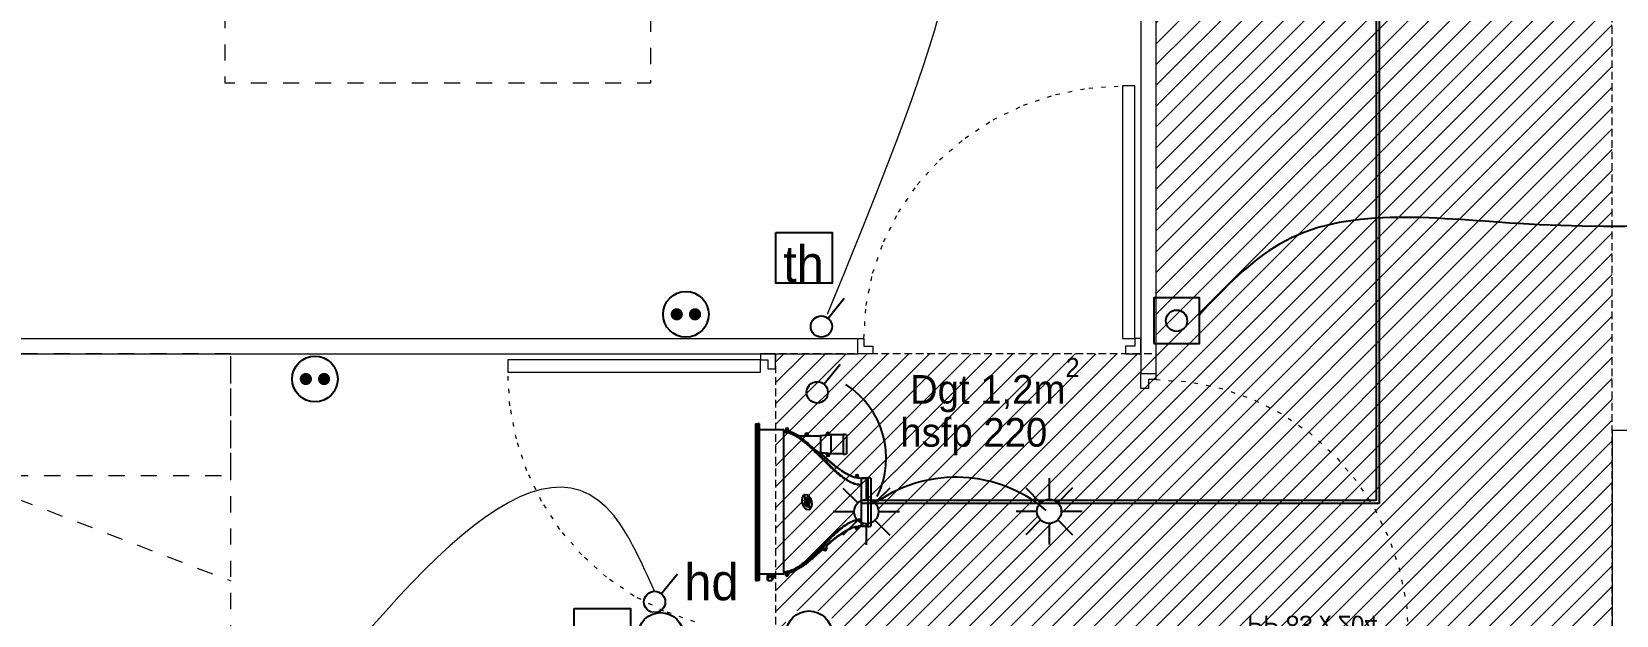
# Model space of a CAD drawing. Header units: centimetres. Extents: x 2666 to 9670, y 1889 to 5633.
# Drawn here: x 3109 to 3630, y 2801 to 2993 of the extents above; entities that cross this region are included whole.
import ezdxf

# ---------------------------------------------------------------- set-up
doc = ezdxf.new("R2010")
doc.units = ezdxf.units.CM
doc.header["$LTSCALE"] = 12.7
for name, pattern in [('Style de ligne -13', [0.295276, 0.19685, -0.098425]), ('Style de ligne -18', [0.328084, 0.109361, -0.218723]), ('VW-01', [0.83312, 0.41656, -0.41656])]:
    doc.linetypes.add(name, pattern=pattern)
for name, color, linetype, lineweight in [('B Faux plafonds', 7, 'Continuous', 5), ('B Faux plafonds-1', 7, 'Continuous', 5), ('B Général', 7, 'Continuous', 5), ('C ANNOTATIONS-prestations', 7, 'Continuous', 5), ('C ANNOTATIONS-texte', 7, 'Continuous', 5), ('prlm-ELEC-CFO', 1, 'Continuous', 25)]:
    doc.layers.add(name, color=color, linetype=linetype, lineweight=lineweight)
doc.layers.add('prlm-CHAUFF', color=4, linetype='Continuous')
doc.styles.add('Eurostile', font='')
doc.styles.add('prlm-elec-cfa', font='comic.ttf', dxfattribs={"height": 12})
doc.styles.add('prlm-elec-cfo', font='comic.ttf', dxfattribs={"height": 12})
doc.styles.get('Eurostile').set_extended_font_data('Eurostile')

# ---------------------------------------------------------------- blocks, each defined once
blk = doc.blocks.new('xi.PC')
at = {"color": 0, "lineweight": 5}
blk.add_wipeout([(-7.5, -7.5), (7.5, -7.5), (7.5, 7.5), (-7.5, 7.5)], dxfattribs=at).dxf.layer = 'prlm-ELEC-CFO'
at = {"layer": 'prlm-ELEC-CFO', "color": 0, "linetype": 'ByBlock', "lineweight": 5, "const_width": 2}
for points in [[(-4, 0, 1), (-2, 0, 1)], [(2, 0, 1), (4, 0, 1)]]:
    blk.add_lwpolyline(points, format="xyb", close=True, dxfattribs=at)
at = {"layer": 'prlm-ELEC-CFO', "color": 0, "linetype": 'ByBlock', "lineweight": -2}
blk.add_circle((0, 0), 7.5, dxfattribs=at)
blk = doc.blocks.new('xi.SPOT')
at = {"color": 0, "lineweight": 5}
blk.add_wipeout([(-4, 0), (-2.83, -2.83), (0, -4), (2.83, -2.83), (4, 0), (2.83, 2.83), (0, 4), (-2.83, 2.83)], dxfattribs=at).dxf.layer = 'prlm-ELEC-CFO'
at = {"layer": 'prlm-ELEC-CFO', "color": 0, "linetype": 'ByBlock', "lineweight": -2, "flags": 128}
for points in [[(0, 10.88), (0, 4)], [(-7.69, 7.69), (-2.83, 2.83)], [(7.69, 7.69), (2.83, 2.83)], [(-10.88, 0), (-4, 0)], [(4, 0), (10.88, 0)], [(-2.83, -2.83), (-7.69, -7.69)], [(0, -4), (0, -10.88)], [(2.83, -2.83), (7.69, -7.69)]]:
    blk.add_lwpolyline(points, dxfattribs=at)
at = {"layer": 'prlm-ELEC-CFO', "color": 0, "linetype": 'ByBlock', "lineweight": -2}
blk.add_circle((0, 0), 4, dxfattribs=at)
blk = doc.blocks.new('xi.SA')
at = {"layer": 'prlm-ELEC-CFO', "color": 0}
blk.add_lwpolyline([(0.2, -1.28), (5.5, 5.28)], dxfattribs=at)
blk.add_circle((-2, -4), 3.5, dxfattribs=at)
blk = doc.blocks.new('xi.BP')
at = {"layer": 'prlm-ELEC-CFO', "color": 0, "flags": 128}
blk.add_lwpolyline([(-7.5, -7.5), (7.5, -7.5), (7.5, 7.5), (-7.5, 7.5)], close=True, dxfattribs=at)
at = {"layer": 'prlm-ELEC-CFO', "color": 0}
blk.add_circle((0, 0), 3.5, dxfattribs=at)
blk = doc.blocks.new('xi.PCHD')
at = {"color": 0, "lineweight": 5}
blk.add_wipeout([(-7.5, -7.5), (7.5, -7.5), (7.5, 7.5), (-7.5, 7.5)], dxfattribs=at).dxf.layer = 'prlm-ELEC-CFO'
at = {"layer": 'prlm-ELEC-CFO', "color": 0, "linetype": 'ByBlock', "lineweight": 5, "const_width": 2}
for points in [[(-4, 0, 1), (-2, 0, 1)], [(2, 0, 1), (4, 0, 1)]]:
    blk.add_lwpolyline(points, format="xyb", close=True, dxfattribs=at)
at = {"layer": 'prlm-ELEC-CFO', "color": 0, "linetype": 'ByBlock', "lineweight": -2}
blk.add_circle((0, 0), 7.5, dxfattribs=at)
blk = doc.blocks.new('PP 80')
at = {"layer": 'B Général', "flags": 128}
blk.add_lwpolyline([(-43, 2.5), (-43, 85.5), (-39, 85.5), (-39, 2.5)], close=True, dxfattribs=at)
at = {"layer": 'B Général', "linetype": 'Style de ligne -18', "lineweight": 5, "flags": 128}
blk.add_lwpolyline([(46, 2.5), (45.27, 13.33), (43.1, 23.98), (39.53, 34.26), (34.61, 44), (28.44, 53.03), (21.1, 61.19), (12.74, 68.35), (3.5, 74.38), (-6.47, 79.18), (-17, 82.67), (-27.91, 84.79), (-39, 85.5)], dxfattribs=at)
at = {"layer": 'B Général', "color": 7, "linetype": 'Continuous', "lineweight": 5, "flags": 128}
for points in [[(-45, 2.5), (-43, 2.5), (-43, 0), (-40, 0), (-40, -2.5), (-45, -2.5)], [(48, 2.5), (46, 2.5), (46, 0), (43, 0), (43, -2.5), (48, -2.5), (48, -2.5), (48, -2.5), (48, 1.79), (48, 1.79)]]:
    blk.add_lwpolyline(points, close=True, dxfattribs=at)
at = {"layer": 'C ANNOTATIONS-prestations', "insert": (-37.5, 32.5), "char_height": 5.8825, "attachment_point": 1, "rotation": 90, "line_spacing_factor": 0.894142, "style": 'Eurostile'}
blk.add_mtext('PP 83 x 204', dxfattribs=at)
blk = doc.blocks.new('Lit 90.190')
at = {"layer": 'B Général', "color": 7, "linetype": 'VW-01', "lineweight": 5}
blk.add_line((45, 54.99), (-45, 20.35), dxfattribs=at)
at = {"layer": 'B Général', "linetype": 'VW-01', "flags": 128}
for points in [[(-45, 95), (45, 95), (45, -95), (-45, -95)], [(-45, 95), (45, 95), (45, 54.99), (-45, 54.99)]]:
    blk.add_lwpolyline(points, close=True, dxfattribs=at)
blk = doc.blocks.new('Groupe-21-1')
at = {"layer": 'B Général', "color": 7, "linetype": 'VW-01', "lineweight": 5}
blk.add_line((-444.5, 60.51), (-304.5, 39.16), dxfattribs=at)
at = {"layer": 'B Général', "linetype": 'VW-01', "flags": 128}
for points in [[(-304.5, 100.52), (-444.5, 100.52), (-444.5, -89.48), (-304.5, -89.48)], [(-304.5, 100.52), (-444.5, 100.52), (-444.5, 60.51), (-304.5, 60.51)]]:
    blk.add_lwpolyline(points, close=True, dxfattribs=at)

msp = doc.modelspace()

# ---------------------------------------------------------------- hatches: boundary and pattern name
at = {"layer": 'B Faux plafonds-1', "linetype": 'Continuous', "lineweight": 5, "true_color": 0xaaaaaa}
h = msp.add_hatch(dxfattribs=at)
h.set_pattern_fill('F_P__SOFFITE', color=253, style=0, pattern_type=2)
h.set_pattern_definition([(45, (3617.4236, 3066.092), (-3.52778, 3.30729), [])])
h.paths.add_polyline_path([(3353.92, 2787.35), (3628.79, 2787.35), (3628.79, 3242.48), (3769.92, 3242.48), (3769.92, 3341.48), (3619.92, 3341.48), (3619.92, 3449.89), (3559.92, 3449.89), (3559.92, 3514.39), (3478.92, 3514.39), (3478.92, 2887.35), (3353.92, 2887.35)])

# ---------------------------------------------------------------- linework, layer by layer
at = {"layer": 'B Faux plafonds', "color": 7, "linetype": 'Style de ligne -13', "lineweight": 5, "flags": 128}
msp.add_lwpolyline([(3353.92, 2787.35), (3628.79, 2787.35), (3628.79, 3242.48), (3769.92, 3242.48), (3769.92, 3341.48), (3619.92, 3341.48), (3619.92, 3449.89), (3559.92, 3449.89), (3559.92, 3514.39), (3478.92, 3514.39), (3478.92, 2887.35), (3353.92, 2887.35)], close=True, dxfattribs=at)
at = {"layer": 'B Général', "color": 7, "linetype": 'Continuous', "lineweight": 13}
for p, q in [((3473.92, 3353.63), (3473.92, 2880.88)), ((3478.92, 3353.63), (3478.92, 2880.88)), ((2982.3, 2892.35), (3380.92, 2892.35)), ((2982.3, 2887.35), (3380.92, 2887.35)), ((3628.92, 2862.23), (3844.18, 2862.23)), ((3628.92, 2602.4), (3628.92, 2862.23))]:
    msp.add_line(p, q, dxfattribs=at)
at = {"layer": 'B Général', "color": 7, "linetype": 'Continuous', "lineweight": 5}
for p, q in [((3478.92, 3353.63), (3478.92, 2880.88)), ((3473.92, 3166.39), (3473.92, 2892.35)), ((2982.3, 2892.35), (3380.92, 2892.35)), ((3380.92, 2887.35), (3380.92, 2892.35)), ((3471.92, 2889.85), (3468.92, 2889.85)), ((3468.92, 2889.85), (3468.92, 2887.35)), ((3473.92, 2892.35), (3471.92, 2892.35)), ((3471.92, 2892.35), (3471.92, 2889.85)), ((3473.92, 2887.35), (3473.92, 2892.35)), ((3473.92, 2887.35), (3473.92, 2892.35)), ((2982.3, 2887.35), (3348.92, 2887.35)), ((3353.92, 2887.35), (3348.92, 2887.35)), ((3348.92, 2887.35), (3348.92, 2885.35)), ((3353.92, 2887.35), (3348.92, 2887.35)), ((3348.92, 2885.35), (3351.42, 2885.35)), ((3351.42, 2885.35), (3351.42, 2882.35)), ((3353.92, 2887.35), (3380.92, 2887.35)), ((3353.92, 2882.35), (3353.92, 2887.35)), ((3468.92, 2887.35), (3473.92, 2887.35)), ((3473.92, 2887.35), (3473.92, 2880.88)), ((3351.42, 2882.35), (3353.92, 2882.35)), ((3473.92, 2880.88), (3478.92, 2880.88)), ((3628.92, 2862.23), (3844.18, 2862.23)), ((3628.92, 2602.4), (3628.92, 2862.23))]:
    msp.add_line(p, q, dxfattribs=at)
at = {"layer": 'B Général', "linetype": 'Style de ligne -18', "lineweight": 5}
for p, q in [((3445.92, 2972.53), (3456.83, 2974.64)), ((3456.83, 2974.64), (3467.92, 2975.35)), ((3425.42, 2964.23), (3435.39, 2969.04)), ((3435.39, 2969.04), (3445.92, 2972.53)), ((3416.18, 2958.2), (3425.42, 2964.23)), ((3407.82, 2951.04), (3416.18, 2958.2)), ((3400.49, 2942.88), (3407.82, 2951.04)), ((3394.31, 2933.85), (3400.49, 2942.88)), ((3389.39, 2924.12), (3394.31, 2933.85)), ((3385.82, 2913.84), (3389.39, 2924.12)), ((3383.65, 2903.19), (3385.82, 2913.84)), ((3382.92, 2892.35), (3383.65, 2903.19)), ((3266.63, 2870.26), (3265.92, 2881.35)), ((3268.75, 2859.35), (3266.63, 2870.26)), ((3272.24, 2848.83), (3268.75, 2859.35)), ((3277.04, 2838.85), (3272.24, 2848.83)), ((3283.07, 2829.61), (3277.04, 2838.85)), ((3290.23, 2821.25), (3283.07, 2829.61)), ((3298.39, 2813.92), (3290.23, 2821.25)), ((3307.42, 2807.74), (3298.39, 2813.92))]:
    msp.add_line(p, q, dxfattribs=at)
at = {"layer": 'B Général'}
for p, q in [((3471.92, 2975.35), (3467.92, 2975.35)), ((3467.92, 2975.35), (3467.92, 2892.35)), ((3471.92, 2892.35), (3471.92, 2975.35)), ((3467.92, 2892.35), (3471.92, 2892.35)), ((3348.92, 2885.35), (3265.92, 2885.35)), ((3265.92, 2885.35), (3265.92, 2881.35)), ((3348.92, 2881.35), (3348.92, 2885.35)), ((3265.92, 2881.35), (3348.92, 2881.35))]:
    msp.add_line(p, q, dxfattribs=at)
at = {"layer": 'B Général', "color": 7, "linetype": 'Continuous', "lineweight": 5, "flags": 128}
msp.add_lwpolyline([(3380.92, 2892.35), (3382.92, 2892.35), (3382.92, 2889.85), (3385.92, 2889.85), (3385.92, 2887.35), (3380.92, 2887.35), (3380.92, 2887.35), (3380.92, 2887.35), (3380.92, 2891.64), (3380.92, 2891.64)], close=True, dxfattribs=at)
at = {"layer": 'prlm-CHAUFF', "ltscale": 50}
for p, q in [((3551.25, 3285.42), (3551.25, 2839.1)), ((3552.25, 3284.42), (3552.25, 2838.1)), ((3347.38, 2864.35), (3347.87, 2864.35)), ((3347.38, 2864.35), (3347.38, 2812.85)), ((3347.87, 2812.85), (3347.87, 2864.35)), ((3347.87, 2864.35), (3347.95, 2864.35)), ((3348.68, 2864.35), (3347.95, 2864.35)), ((3347.95, 2864.35), (3347.95, 2812.85)), ((3348.68, 2812.85), (3348.68, 2864.35)), ((3347.38, 2862.35), (3347.38, 2814.85)), ((3347.38, 2862.35), (3347.39, 2862.35)), ((3347.39, 2862.33), (3347.38, 2862.35)), ((3347.39, 2814.85), (3347.39, 2862.35)), ((3347.4, 2862.35), (3347.4, 2814.85)), ((3347.4, 2862.35), (3347.42, 2862.35)), ((3347.42, 2862.28), (3347.4, 2862.35)), ((3347.42, 2814.85), (3347.42, 2862.35)), ((3347.45, 2862.35), (3347.45, 2814.85)), ((3347.45, 2862.35), (3347.48, 2862.35)), ((3347.48, 2862.24), (3347.45, 2862.35)), ((3347.48, 2814.85), (3347.48, 2862.35)), ((3347.52, 2862.35), (3347.52, 2814.85)), ((3347.52, 2862.35), (3347.57, 2862.35)), ((3347.57, 2862.19), (3347.52, 2862.35)), ((3347.57, 2814.85), (3347.57, 2862.35)), ((3347.62, 2862.35), (3347.62, 2814.85)), ((3347.62, 2862.35), (3347.69, 2862.35)), ((3347.69, 2862.15), (3347.62, 2862.35)), ((3347.69, 2814.85), (3347.69, 2862.35)), ((3356.68, 2862.3), (3348.68, 2862.3)), ((3356.68, 2814.9), (3356.68, 2862.3)), ((3357.1, 2861.96), (3357.18, 2861.95)), ((3357.18, 2861.95), (3357.18, 2862.4)), ((3357.52, 2862.35), (3357.52, 2862.45)), ((3357.52, 2862.45), (3357.63, 2862.45)), ((3357.63, 2862.35), (3357.52, 2862.35)), ((3357.63, 2862.55), (3357.73, 2862.55)), ((3357.63, 2862.45), (3357.63, 2862.55)), ((3357.63, 2862.24), (3357.63, 2862.35)), ((3357.73, 2862.24), (3357.63, 2862.24)), ((3357.73, 2862.55), (3357.73, 2862.45)), ((3357.73, 2862.45), (3357.84, 2862.45)), ((3357.84, 2862.35), (3357.73, 2862.35)), ((3357.73, 2862.35), (3357.73, 2862.24)), ((3357.84, 2862.45), (3357.84, 2862.35)), ((3358.18, 2862.4), (3358.18, 2861.78)), ((3361.56, 2860.4), (3363.68, 2860.4)), ((3361.56, 2860.4), (3363.68, 2860.4)), ((3363.68, 2860.25), (3363.68, 2860.8)), ((3364.68, 2860.25), (3363.68, 2860.25)), ((3364.02, 2860.85), (3364.13, 2860.85)), ((3364.02, 2860.75), (3364.02, 2860.85)), ((3364.13, 2860.75), (3364.02, 2860.75)), ((3364.13, 2860.95), (3364.23, 2860.95)), ((3364.13, 2860.85), (3364.13, 2860.95)), ((3364.13, 2860.64), (3364.13, 2860.75)), ((3364.23, 2860.64), (3364.13, 2860.64)), ((3364.23, 2860.95), (3364.23, 2860.85)), ((3364.23, 2860.85), (3364.34, 2860.85)), ((3364.34, 2860.75), (3364.23, 2860.75)), ((3364.23, 2860.75), (3364.23, 2860.64)), ((3364.34, 2860.85), (3364.34, 2860.75)), ((3364.68, 2860.8), (3364.68, 2860.25)), ((3364.68, 2860.4), (3368.68, 2860.4)), ((3364.68, 2860.4), (3368.68, 2860.4)), ((3368.68, 2860.4), (3368.68, 2854.8)), ((3370.68, 2860.45), (3370.68, 2861)), ((3370.74, 2860.45), (3370.68, 2860.45)), ((3371.68, 2860.56), (3370.74, 2860.45)), ((3371.02, 2860.95), (3371.02, 2861.05)), ((3371.02, 2861.05), (3371.13, 2861.05)), ((3371.13, 2860.95), (3371.02, 2860.95)), ((3371.13, 2861.15), (3371.23, 2861.15)), ((3371.13, 2861.05), (3371.13, 2861.15)), ((3371.13, 2860.84), (3371.13, 2860.95)), ((3371.23, 2860.84), (3371.13, 2860.84)), ((3371.23, 2861.15), (3371.23, 2861.05)), ((3371.23, 2861.05), (3371.34, 2861.05)), ((3371.23, 2860.95), (3371.23, 2860.84)), ((3371.34, 2860.95), (3371.23, 2860.95)), ((3371.34, 2861.05), (3371.34, 2860.95)), ((3371.68, 2861), (3371.68, 2860.56)), ((3372.18, 2854.45), (3372.18, 2860.75)), ((3376.28, 2860.75), (3372.18, 2860.75)), ((3376.28, 2860.75), (3372.18, 2860.75)), ((3376.28, 2854.35), (3376.28, 2860.85)), ((3377.18, 2860.75), (3377.18, 2854.45)), ((3368.52, 2854.8), (3368.68, 2854.8)), ((3368.52, 2854.8), (3370.68, 2852.73)), ((3370.68, 2852.73), (3368.52, 2854.8)), ((3368.52, 2854.8), (3368.68, 2854.8)), ((3370.68, 2854.75), (3370.74, 2854.75)), ((3370.68, 2854.2), (3370.68, 2854.75)), ((3370.74, 2854.75), (3371.68, 2854.63)), ((3371.02, 2854.15), (3371.02, 2854.25)), ((3371.02, 2854.25), (3371.13, 2854.25)), ((3371.13, 2854.15), (3371.02, 2854.15)), ((3371.13, 2854.35), (3371.23, 2854.35)), ((3371.13, 2854.25), (3371.13, 2854.35)), ((3371.13, 2854.04), (3371.13, 2854.15)), ((3371.23, 2854.04), (3371.13, 2854.04)), ((3371.23, 2854.35), (3371.23, 2854.25)), ((3371.23, 2854.25), (3371.34, 2854.25)), ((3371.34, 2854.15), (3371.23, 2854.15)), ((3371.23, 2854.15), (3371.23, 2854.04)), ((3371.34, 2854.25), (3371.34, 2854.15)), ((3371.68, 2854.63), (3371.68, 2854.2)), ((3376.28, 2854.45), (3372.18, 2854.45)), ((3376.28, 2854.45), (3372.18, 2854.45)), ((3369.68, 2823.16), (3369.68, 2823.77)), ((3370.02, 2823.11), (3370.02, 2823.21)), ((3370.02, 2823.21), (3370.13, 2823.21)), ((3370.13, 2823.11), (3370.02, 2823.11)), ((3370.13, 2823.31), (3370.23, 2823.31)), ((3370.13, 2823.21), (3370.13, 2823.31)), ((3370.13, 2823), (3370.13, 2823.11)), ((3370.23, 2823), (3370.13, 2823)), ((3370.23, 2823.31), (3370.23, 2823.21)), ((3370.23, 2823.11), (3370.23, 2823)), ((3347.38, 2814.85), (3347.39, 2814.87)), ((3347.39, 2814.85), (3347.38, 2814.85)), ((3347.38, 2812.85), (3347.87, 2812.85)), ((3347.4, 2814.85), (3347.42, 2814.91)), ((3347.42, 2814.85), (3347.4, 2814.85)), ((3347.45, 2814.85), (3347.48, 2814.96)), ((3347.48, 2814.85), (3347.45, 2814.85)), ((3347.52, 2814.85), (3347.57, 2815)), ((3347.57, 2814.85), (3347.52, 2814.85)), ((3347.62, 2814.85), (3347.69, 2815.05)), ((3347.69, 2814.85), (3347.62, 2814.85)), ((3347.95, 2812.85), (3347.87, 2812.85)), ((3348.68, 2812.85), (3347.95, 2812.85)), ((3356.68, 2814.9), (3348.68, 2814.9)), ((3351.28, 2814.8), (3351.19, 2814.71)), ((3351.19, 2814.71), (3351.28, 2814.62)), ((3351.28, 2814.56), (3351.19, 2814.47)), ((3351.19, 2814.47), (3351.28, 2814.38)), ((3351.24, 2814.42), (3351.19, 2814.36)), ((3351.19, 2814.36), (3351.26, 2814.3)), ((3351.28, 2814.32), (3351.19, 2814.23)), ((3351.19, 2814.23), (3351.28, 2814.14)), ((3351.25, 2814.17), (3351.19, 2814.11)), ((3351.19, 2814.11), (3351.26, 2814.04)), ((3351.28, 2814.06), (3351.19, 2813.97)), ((3351.19, 2813.97), (3351.28, 2813.88)), ((3351.26, 2813.9), (3351.19, 2813.83)), ((3351.28, 2813.87), (3351.19, 2813.78)), ((3351.19, 2813.83), (3351.21, 2813.8)), ((3351.19, 2813.78), (3351.28, 2813.69)), ((3351.27, 2813.7), (3351.19, 2813.61)), ((3351.19, 2813.61), (3351.28, 2813.52)), ((3351.22, 2813.58), (3351.19, 2813.55)), ((3351.19, 2813.55), (3351.23, 2813.51)), ((3351.26, 2813.54), (3351.19, 2813.47)), ((3351.19, 2813.47), (3351.28, 2813.38)), ((3351.25, 2813.41), (3351.19, 2813.34)), ((3351.19, 2813.34), (3351.28, 2813.25)), ((3351.21, 2813.33), (3351.19, 2813.31)), ((3351.19, 2813.31), (3351.23, 2813.27)), ((3351.24, 2813.29), (3351.19, 2813.24)), ((3351.19, 2813.24), (3351.28, 2813.15)), ((3351.23, 2813.2), (3351.19, 2813.15)), ((3351.19, 2813.15), (3351.28, 2813.06)), ((3351.22, 2813.12), (3351.19, 2813.09)), ((3351.19, 2813.09), (3351.28, 2813)), ((3351.21, 2813.07), (3351.19, 2813.04)), ((3351.19, 2813.04), (3351.28, 2812.95)), ((3351.25, 2814.9), (3351.28, 2814.86)), ((3351.28, 2814.9), (3351.28, 2814.53)), ((3351.28, 2814.53), (3353.1, 2814.53)), ((3351.28, 2813.96), (3351.28, 2814.53)), ((3351.28, 2813.96), (3351.28, 2813.96)), ((3351.28, 2813.96), (3352.72, 2813.96)), ((3351.28, 2812.93), (3351.28, 2813.96)), ((3351.33, 2813.88), (3351.28, 2813.96)), ((3351.28, 2812.93), (3351.28, 2812.93)), ((3351.33, 2812.89), (3351.28, 2812.93)), ((3351.33, 2813.88), (3351.33, 2812.89)), ((3352.69, 2813.88), (3351.33, 2813.88)), ((3351.33, 2812.89), (3352.69, 2812.89)), ((3352.72, 2813.96), (3352.69, 2813.88)), ((3352.72, 2813.96), (3353.1, 2814.53)), ((3352.92, 2814.06), (3353.14, 2814.4)), ((3353.14, 2813.54), (3352.92, 2813.2)), ((3352.93, 2813.59), (3353.11, 2813.59)), ((3353.1, 2813.58), (3352.93, 2813.58)), ((3352.93, 2813.32), (3353.1, 2813.58)), ((3353.47, 2814.19), (3353.01, 2814.19)), ((3353.04, 2814.24), (3353.53, 2814.24)), ((3353.1, 2814.53), (3353.34, 2814.9)), ((3353.1, 2813.58), (3353.11, 2813.59)), ((3353.14, 2813.54), (3353.1, 2813.58)), ((3353.11, 2813.59), (3353.47, 2814.19)), ((3353.15, 2813.56), (3353.11, 2813.59)), ((3353.14, 2814.4), (3353.15, 2814.41)), ((3353.15, 2813.56), (3353.14, 2813.54)), ((3353.15, 2814.41), (3353.49, 2814.9)), ((3353.51, 2814.16), (3353.15, 2813.56)), ((3353.47, 2814.19), (3353.51, 2814.16)), ((3353.53, 2814.24), (3353.57, 2814.27)), ((3353.53, 2814.24), (3353.53, 2814.24)), ((3357.1, 2815.24), (3357.18, 2815.24)), ((3357.18, 2814.8), (3357.18, 2815.24)), ((3357.52, 2814.75), (3357.52, 2814.85)), ((3357.52, 2814.85), (3357.63, 2814.85)), ((3357.63, 2814.75), (3357.52, 2814.75)), ((3357.63, 2814.95), (3357.73, 2814.95)), ((3357.63, 2814.85), (3357.63, 2814.95)), ((3357.63, 2814.64), (3357.63, 2814.75)), ((3357.73, 2814.64), (3357.63, 2814.64)), ((3357.73, 2814.95), (3357.73, 2814.85)), ((3357.73, 2814.85), (3357.84, 2814.85)), ((3357.84, 2814.75), (3357.73, 2814.75)), ((3357.73, 2814.75), (3357.73, 2814.64)), ((3357.84, 2814.85), (3357.84, 2814.75)), ((3358.18, 2815.41), (3358.18, 2814.8))]:
    msp.add_line(p, q, dxfattribs=at)
for centre, radius in [((3357.68, 2862.4), 0.3), ((3357.68, 2862.4), 0.25), ((3364.18, 2860.8), 0.3), ((3364.18, 2860.8), 0.25), ((3371.18, 2861), 0.3), ((3371.18, 2861), 0.25), ((3371.18, 2854.2), 0.3), ((3371.18, 2854.2), 0.25), ((3357.68, 2814.8), 0.3), ((3357.68, 2814.8), 0.25)]:
    msp.add_circle(centre, radius, dxfattribs=at)
for centre, radius, start, end in [((3357.68, 2862.4), 0.5, 0, 180), ((3355.32, 2850.01), 12.12, 73.7263, 76.3852), ((3347.91, 2841.08), 23.65, 46.4099, 54.7501), ((3364.18, 2860.8), 0.5, 0, 180), ((3371.18, 2861), 0.5, 0, 180), ((3376.52, 2858.86), 2, 70.5755, 96.7441), ((3376.52, 2858.86), 2, 70.5755, 96.7441), ((3388.73, 2883.34), 35.1, 225.7111, 229.5265), ((3371.18, 2854.2), 0.5, 180, 0), ((3376.52, 2856.33), 2, 263.2559, 289.4245), ((3376.52, 2856.33), 2, 263.2559, 289.4245), ((3378.78, 2861.11), 11.66, 225.9701, 230.4245), ((3379.01, 2861.36), 11.99, 226.0326, 230.3619), ((3342.64, 2820.31), 12.5, 323.7494, 325.0637), ((3353.6, 2812.71), 0.836, 144.1326, 149.2425), ((3353.79, 2813.87), 0.448, 124.6713, 135.4982), ((3354.13, 2813.84), 0.703, 143.033, 152.9325), ((3342.64, 2820.31), 12.5, 331.3177, 331.5903), ((3341.8, 2820.83), 13.43, 332.115, 333.7632), ((3341.45, 2820.96), 13.85, 331.9182, 334.0515), ((3357.68, 2814.8), 0.5, 180, 0)]:
    msp.add_arc(centre, radius, start, end, dxfattribs=at)
msp.add_ellipse((3364.23, 2838.6), major_axis=(0.57, -2.49), ratio=0.600775, dxfattribs=at)
for points, knots in [([(3356.68, 2861.99), (3356.96, 2861.98), (3357.23, 2861.95), (3357.87, 2861.85), (3358.23, 2861.76), (3359.29, 2861.44), (3359.97, 2861.14), (3361.28, 2860.42), (3361.9, 2860.02), (3363.09, 2859.15), (3363.66, 2858.69), (3364.22, 2858.21)], [0.0331631, 0.0331631, 0.0331631, 0.0331631, 0.125, 0.125, 0.25, 0.25, 0.5, 0.5, 0.75, 0.75, 1, 1, 1, 1]), ([(3358.18, 2861.79), (3358.48, 2861.72), (3358.77, 2861.64), (3359.21, 2861.49), (3359.35, 2861.44), (3359.64, 2861.33), (3359.78, 2861.28), (3360.21, 2861.1), (3360.48, 2860.97), (3361.03, 2860.69), (3361.29, 2860.55), (3361.56, 2860.4)], [0, 0, 0, 0, 0.25, 0.25, 0.375, 0.375, 0.5, 0.5, 0.75, 0.75, 1, 1, 1, 1]), ([(3361.56, 2860.4), (3361.28, 2860.56), (3361, 2860.71), (3360.42, 2861), (3360.13, 2861.13), (3359.53, 2861.38), (3359.23, 2861.49), (3358.85, 2861.61), (3358.78, 2861.63), (3358.71, 2861.65)], [0, 0, 0, 0, 0.25, 0.25, 0.5, 0.5, 0.75, 0.75, 0.8062429, 0.8062429, 0.8062429, 0.8062429]), ([(3365.94, 2856.64), (3366.21, 2856.41), (3366.47, 2856.18), (3366.98, 2855.77), (3367.23, 2855.58), (3367.71, 2855.23), (3367.93, 2855.09), (3368.21, 2854.92), (3368.3, 2854.88), (3368.44, 2854.81), (3368.49, 2854.8), (3368.52, 2854.8)], [0, 0, 0, 0, 0.25, 0.25, 0.5, 0.5, 0.75, 0.75, 0.875, 0.875, 1, 1, 1, 1]), ([(3363.31, 2840.53), (3364.03, 2839.81), (3364.12, 2839.44), (3364.08, 2839.05), (3364.02, 2838.43), (3363.61, 2837.79), (3364.19, 2837.05)], [0, 0, 0, 0, 0.389075, 0.389075, 0.389075, 1, 1, 1, 1]), ([(3364.35, 2840.22), (3365.07, 2839.5), (3365.17, 2839.12), (3365.12, 2838.74), (3365.06, 2838.12), (3364.66, 2837.48), (3365.23, 2836.74)], [0, 0, 0, 0, 0.389075, 0.389075, 0.389075, 1, 1, 1, 1]), ([(3358.18, 2815.41), (3358.47, 2815.47), (3358.75, 2815.55), (3359.32, 2815.74), (3359.6, 2815.84), (3360.42, 2816.19), (3360.95, 2816.45), (3361.98, 2817.04), (3362.48, 2817.35), (3363.45, 2818.03), (3363.93, 2818.38), (3365.33, 2819.49), (3366.22, 2820.26), (3367.97, 2821.86), (3368.83, 2822.68), (3369.68, 2823.51)], [0, 0, 0, 0, 0.0625, 0.0625, 0.125, 0.125, 0.25, 0.25, 0.375, 0.375, 0.5, 0.5, 0.75, 0.75, 1, 1, 1, 1]), ([(3362.23, 2817.2), (3362.39, 2817.3), (3362.88, 2817.62), (3363.7, 2818.19), (3364.67, 2818.93), (3365.64, 2819.72), (3366.72, 2820.64), (3367.9, 2821.69), (3368.92, 2822.62), (3369.52, 2823.16), (3369.68, 2823.31)], [0.1694223, 0.1694223, 0.1694223, 0.1694223, 0.1906001, 0.2339285, 0.2787061, 0.3247019, 0.3716424, 0.4351709, 0.4991397, 0.523565, 0.523565, 0.523565, 0.523565]), ([(3352.69, 2812.89), (3352.72, 2812.91), (3352.74, 2812.95), (3352.77, 2813.05), (3352.78, 2813.12), (3352.78, 2813.24), (3352.78, 2813.29), (3352.77, 2813.39), (3352.77, 2813.44), (3352.74, 2813.61), (3352.72, 2813.74), (3352.69, 2813.88)], [0, 0, 0, 0, 0.25, 0.25, 0.5, 0.5, 0.625, 0.625, 0.75, 0.75, 1, 1, 1, 1]), ([(3352.88, 2813.95), (3352.88, 2813.95), (3352.88, 2813.95), (3352.88, 2813.96), (3352.88, 2813.96), (3352.88, 2813.97), (3352.88, 2813.98), (3352.89, 2813.98), (3352.89, 2813.99), (3352.89, 2814.01), (3352.9, 2814.02), (3352.91, 2814.04), (3352.92, 2814.05), (3352.92, 2814.06)], [0, 0, 0, 0, 0.061789, 0.122374, 0.182441, 0.242697, 0.303842, 0.366548, 0.43144, 0.49908, 0.668346, 0.832646, 1, 1, 1, 1]), ([(3352.89, 2813.15), (3352.89, 2813.15), (3352.9, 2813.16), (3352.9, 2813.17), (3352.91, 2813.18), (3352.91, 2813.2), (3352.92, 2813.21), (3352.92, 2813.22), (3352.93, 2813.24), (3352.93, 2813.26), (3352.93, 2813.27), (3352.94, 2813.29), (3352.94, 2813.31), (3352.94, 2813.33), (3352.94, 2813.35), (3352.94, 2813.37), (3352.94, 2813.4), (3352.94, 2813.43), (3352.94, 2813.47), (3352.94, 2813.52), (3352.94, 2813.57), (3352.93, 2813.62), (3352.92, 2813.68), (3352.92, 2813.74), (3352.91, 2813.81), (3352.9, 2813.88), (3352.89, 2813.92), (3352.88, 2813.95)], [0.0304712, 0.0304712, 0.0304712, 0.0304712, 0.0599457, 0.0897682, 0.1195016, 0.1491541, 0.1787343, 0.2082505, 0.2377114, 0.2671256, 0.2965018, 0.3258487, 0.355175, 0.3844897, 0.4138015, 0.4431194, 0.4724522, 0.5018089, 0.5568669, 0.611863, 0.6668562, 0.7219052, 0.7770682, 0.8324028, 0.8879658, 0.9438132, 1, 1, 1, 1]), ([(3353.53, 2814.24), (3353.54, 2814.25), (3353.54, 2814.25), (3353.55, 2814.26), (3353.56, 2814.27), (3353.56, 2814.28), (3353.57, 2814.29), (3353.57, 2814.3), (3353.58, 2814.31), (3353.58, 2814.32), (3353.59, 2814.33), (3353.59, 2814.35), (3353.59, 2814.36), (3353.6, 2814.38), (3353.6, 2814.4), (3353.6, 2814.41), (3353.6, 2814.43), (3353.6, 2814.45), (3353.6, 2814.48), (3353.6, 2814.51), (3353.6, 2814.55), (3353.6, 2814.6), (3353.59, 2814.64), (3353.58, 2814.7), (3353.57, 2814.75), (3353.56, 2814.81), (3353.55, 2814.86), (3353.54, 2814.89), (3353.54, 2814.89)], [0, 0, 0, 0, 0.0300773, 0.0600539, 0.0899314, 0.1197114, 0.1493956, 0.1789856, 0.2084831, 0.2378898, 0.2672073, 0.2964374, 0.3255817, 0.3546421, 0.3836203, 0.4125181, 0.4413372, 0.4700795, 0.4987468, 0.5532579, 0.6080368, 0.6630958, 0.7184471, 0.7741027, 0.8300742, 0.8863734, 0.9430116, 0.9677174, 0.9677174, 0.9677174, 0.9677174]), ([(3353.59, 2814.89), (3353.59, 2814.89), (3353.59, 2814.88), (3353.6, 2814.85), (3353.6, 2814.82), (3353.61, 2814.79), (3353.61, 2814.76), (3353.62, 2814.73), (3353.62, 2814.71), (3353.63, 2814.68), (3353.63, 2814.65), (3353.63, 2814.63), (3353.64, 2814.6), (3353.64, 2814.58), (3353.64, 2814.56), (3353.64, 2814.53), (3353.64, 2814.51), (3353.64, 2814.49), (3353.64, 2814.45), (3353.64, 2814.42), (3353.63, 2814.39), (3353.63, 2814.36), (3353.62, 2814.34), (3353.61, 2814.31), (3353.6, 2814.3), (3353.59, 2814.28), (3353.58, 2814.27), (3353.57, 2814.27)], [0.053874, 0.053874, 0.053874, 0.053874, 0.0607104, 0.0907643, 0.1206402, 0.1503557, 0.1799287, 0.2093776, 0.238721, 0.2679778, 0.2971672, 0.3263086, 0.3554219, 0.3845269, 0.4136437, 0.4427926, 0.4719939, 0.5012681, 0.5562327, 0.6110034, 0.6657154, 0.7205017, 0.7754929, 0.8308166, 0.8865967, 0.9429527, 1, 1, 1, 1]), ([(3353.64, 2814.36), (3353.64, 2814.36), (3353.64, 2814.37), (3353.65, 2814.38), (3353.65, 2814.39), (3353.65, 2814.41), (3353.66, 2814.42), (3353.66, 2814.44), (3353.66, 2814.45), (3353.67, 2814.47), (3353.67, 2814.48), (3353.67, 2814.5), (3353.67, 2814.52), (3353.67, 2814.55), (3353.67, 2814.58), (3353.67, 2814.62), (3353.66, 2814.66), (3353.66, 2814.71), (3353.65, 2814.76), (3353.64, 2814.81), (3353.63, 2814.86), (3353.63, 2814.89), (3353.62, 2814.9)], [0.1059402, 0.1059402, 0.1059402, 0.1059402, 0.1359504, 0.1694868, 0.202886, 0.2361704, 0.2693627, 0.3024859, 0.3355633, 0.3686184, 0.401675, 0.434757, 0.4678887, 0.5010941, 0.5629781, 0.6246926, 0.6863942, 0.7482374, 0.8103737, 0.8729511, 0.9361135, 0.9654522, 0.9654522, 0.9654522, 0.9654522])]:
    msp.add_open_spline(points, degree=3, knots=knots, dxfattribs=at)
for points in [[(3358.18, 2861.78), (3357.85, 2861.86), (3357.52, 2861.92), (3357.18, 2861.95)], [(3370.68, 2860.61), (3370.01, 2860.51), (3369.35, 2860.4), (3368.68, 2860.4)], [(3370.68, 2860.61), (3370.01, 2860.51), (3369.35, 2860.4), (3368.68, 2860.4)], [(3372.18, 2860.75), (3372.01, 2860.75), (3371.85, 2860.74), (3371.68, 2860.73)], [(3372.18, 2860.75), (3372.01, 2860.75), (3371.85, 2860.74), (3371.68, 2860.73)], [(3370.68, 2854.58), (3370.01, 2854.68), (3369.35, 2854.8), (3368.68, 2854.8)], [(3370.68, 2854.58), (3370.01, 2854.68), (3369.35, 2854.8), (3368.68, 2854.8)], [(3372.18, 2854.45), (3372.01, 2854.45), (3371.85, 2854.45), (3371.68, 2854.47)], [(3372.18, 2854.45), (3372.01, 2854.45), (3371.85, 2854.45), (3371.68, 2854.47)], [(3364.19, 2837.05), (3363.25, 2837.88), (3363.66, 2838.53), (3363.72, 2839.14)], [(3363.72, 2839.14), (3363.77, 2839.54), (3363.67, 2839.91), (3363.31, 2840.53)], [(3364.72, 2836.9), (3363.78, 2837.72), (3364.19, 2838.37), (3364.26, 2838.99)], [(3363.84, 2840.38), (3364.56, 2839.66), (3364.65, 2839.28), (3364.61, 2838.89)], [(3364.26, 2838.99), (3364.3, 2839.38), (3364.2, 2839.76), (3363.84, 2840.38)], [(3364.61, 2838.89), (3364.55, 2838.28), (3364.15, 2837.63), (3364.72, 2836.9)], [(3365.23, 2836.74), (3364.3, 2837.57), (3364.7, 2838.22), (3364.77, 2838.83)], [(3364.77, 2838.83), (3364.81, 2839.22), (3364.71, 2839.6), (3364.35, 2840.22)], [(3357.18, 2815.24), (3357.52, 2815.28), (3357.85, 2815.33), (3358.18, 2815.41)]]:
    msp.add_open_spline(points, degree=3, dxfattribs=at)
at = {"layer": 'prlm-ELEC-CFO', "lineweight": 13}
for points in [[(3370.97, 2900.3), (3407.39, 3062.16), (3243.63, 3030.48)], [(3314.18, 2809.3), (3300.85, 2834.1), (3176.81, 2742.06)]]:
    msp.add_spline(points, degree=3, dxfattribs=at)
at = {"layer": 'prlm-ELEC-CFO'}
msp.add_spline([(3812.75, 3037.92), (3790.21, 2988.32), (3597.95, 2930.13), (3519.51, 2923.38), (3493.18, 2900.19)], degree=3, dxfattribs=at)

# ---------------------------------------------------------------- block references
at = {"layer": 'B Général', "color": 7}
msp.add_blockref('Groupe-21-1', (3617.42, 3065.87), dxfattribs=at)
at = {"layer": 'B Général', "color": 7, "xscale": -1}
msp.add_blockref('Lit 90.190', (3129.92, 2792.35), dxfattribs=at)
at = {"layer": 'B Général', "color": 7, "xscale": -1, "rotation": 270}
msp.add_blockref('PP 80', (3476.42, 2832.88), dxfattribs=at)
at = {"layer": 'prlm-ELEC-CFO'}
for name, p in [('xi.SA', (3370.97, 2900.3)), ('xi.BP', (3485.68, 2898.2)), ('xi.SA', (3369.6, 2878.65)), ('xi.SA', (3316.18, 2809.8))]:
    msp.add_blockref(name, p, dxfattribs=at)

# ---------------------------------------------------------------- texts
at = {"layer": 'C ANNOTATIONS-prestations', "insert": (3394.91, 2853.98), "char_height": 9.412, "width": 64.1865, "attachment_point": 7, "line_spacing_factor": 0.894142, "style": 'Eurostile'}
msp.add_mtext('hsfp 220', dxfattribs=at)
at = {"layer": 'C ANNOTATIONS-texte', "color": 7, "insert": (3425.97, 2868.09), "char_height": 9.412, "attachment_point": 8, "line_spacing_factor": 0.894142, "style": 'Eurostile'}
msp.add_mtext('Dgt 1,2m{\\H0.6667x;\\S2^ ;}', dxfattribs=at)

# ---------------------------------------------------------------- next in the draw order: block references
at = {"layer": 'prlm-ELEC-CFO'}
for name, p in [('xi.PC', (3324.46, 2900.3)), ('xi.PC', (3202.57, 2879.05)), ('xi.SPOT', (3383.73, 2835.49)), ('xi.SPOT', (3443.82, 2835.58)), ('xi.PCHD', (3316.18, 2794.8)), ('xi.PC', (3364.9, 2795.36))]:
    msp.add_blockref(name, p, dxfattribs=at)

# ---------------------------------------------------------------- next in the draw order: texts
at = {"layer": 'prlm-ELEC-CFO', "lineweight": 20, "char_height": 12, "attachment_point": 5, "line_spacing_factor": 0.8, "bg_fill": 3, "box_fill_scale": 1.1, "bg_fill_color": 256, "bg_fill_transparency": 0}
for s, insert, style in [('th', (3363.12, 2916.78), 'prlm-elec-cfa'), ('hd', (3332.84, 2812.29), 'prlm-elec-cfo')]:
    msp.add_mtext(s, dxfattribs=dict(at, insert=insert, style=style))

# ---------------------------------------------------------------- next in the draw order: linework, layer by layer
at = {"layer": 'B Général', "linetype": 'Style de ligne -18', "lineweight": 5}
for p, q in [((3317.16, 2802.82), (3307.42, 2807.74)), ((3327.44, 2799.25), (3317.16, 2802.82))]:
    msp.add_line(p, q, dxfattribs=at)
at = {"layer": 'prlm-CHAUFF', "ltscale": 50}
for p, q in [((3377.16, 2848), (3377.16, 2848)), ((3380.18, 2847.06), (3380.18, 2846.76)), ((3380.18, 2846.76), (3380.86, 2846.55)), ((3380.52, 2847.01), (3380.52, 2847.11)), ((3380.52, 2847.11), (3380.63, 2847.11)), ((3380.63, 2847.01), (3380.52, 2847.01)), ((3380.63, 2847.21), (3380.73, 2847.21)), ((3380.63, 2847.11), (3380.63, 2847.21)), ((3380.63, 2846.9), (3380.63, 2847.01)), ((3380.73, 2846.9), (3380.63, 2846.9)), ((3380.73, 2847.21), (3380.73, 2847.11)), ((3380.73, 2847.11), (3380.84, 2847.11)), ((3380.73, 2847.01), (3380.73, 2846.9)), ((3380.84, 2847.01), (3380.73, 2847.01)), ((3380.84, 2847.11), (3380.84, 2847.01)), ((3381.18, 2846.5), (3380.86, 2846.55)), ((3381.18, 2846.5), (3381.18, 2847.06)), ((3382.18, 2844.27), (3382.18, 2846.5)), ((3384.28, 2846.5), (3382.18, 2846.5)), ((3382.18, 2846.5), (3384.28, 2846.5)), ((3382.18, 2832.93), (3382.18, 2844.27)), ((3384.28, 2846.6), (3384.28, 2830.6)), ((3385.18, 2846.5), (3385.18, 2830.7)), ((3551.25, 2839.1), (3382.18, 2839.1)), ((3552.25, 2838.1), (3382.18, 2838.1)), ((3382.18, 2830.7), (3382.18, 2832.93)), ((3377.16, 2829.19), (3377.16, 2829.22)), ((3377.7, 2829.48), (3377.7, 2829.51)), ((3380.18, 2830.44), (3380.86, 2830.64)), ((3380.18, 2830.14), (3380.18, 2830.44)), ((3380.52, 2830.09), (3380.52, 2830.19)), ((3380.52, 2830.19), (3380.63, 2830.19)), ((3380.63, 2830.09), (3380.52, 2830.09)), ((3380.63, 2830.3), (3380.73, 2830.3)), ((3380.63, 2830.19), (3380.63, 2830.3)), ((3380.63, 2829.98), (3380.63, 2830.09)), ((3380.73, 2829.98), (3380.63, 2829.98)), ((3380.73, 2830.3), (3380.73, 2830.19)), ((3380.73, 2830.19), (3380.84, 2830.19)), ((3380.73, 2830.09), (3380.73, 2829.98)), ((3380.84, 2830.09), (3380.73, 2830.09)), ((3380.84, 2830.19), (3380.84, 2830.09)), ((3380.86, 2830.64), (3381.18, 2830.69)), ((3381.18, 2830.69), (3381.18, 2830.14)), ((3384.28, 2830.7), (3382.18, 2830.7)), ((3382.18, 2830.7), (3384.28, 2830.7)), ((3369.68, 2823.77), (3370.68, 2824.77)), ((3370.23, 2823.21), (3370.34, 2823.21)), ((3370.34, 2823.11), (3370.23, 2823.11)), ((3370.34, 2823.21), (3370.34, 2823.11)), ((3370.68, 2824.77), (3370.68, 2823.16))]:
    msp.add_line(p, q, dxfattribs=at)
for centre, radius in [((3380.68, 2847.06), 0.3), ((3380.68, 2847.06), 0.25), ((3380.68, 2830.14), 0.3), ((3380.68, 2830.14), 0.25), ((3370.18, 2823.16), 0.3), ((3370.18, 2823.16), 0.25)]:
    msp.add_circle(centre, radius, dxfattribs=at)
for centre, radius, start, end in [((3396.74, 2881.73), 39, 229.3887, 239.86), ((3396.74, 2881.73), 39, 229.3887, 239.8601), ((3386.85, 2865.52), 20.01, 241.0483, 242.7983), ((3386.85, 2865.52), 20.01, 241.0482, 242.7982), ((3383.15, 2858.11), 11.74, 242.3321, 255.441), ((3383.01, 2857.75), 11.35, 242.1374, 255.6929), ((3380.68, 2847.06), 0.5, 0, 180), ((3382.17, 2853.67), 7.17, 262.0923, 263.5448), ((3382.19, 2854.27), 7.77, 262.5456, 269.9423), ((3382.19, 2854.32), 7.82, 262.5763, 269.9264), ((3382.17, 2853.67), 7.17, 263.9053, 270.1157), ((3384.52, 2844.61), 2, 70.5755, 96.7441), ((3384.52, 2844.61), 2, 70.5755, 96.7441), ((3396.74, 2795.46), 39, 120.1399, 130.6113), ((3396.74, 2795.46), 39, 122.5506, 130.6113), ((3383.66, 2817.49), 13.43, 102.9954, 126.0824), ((3386.85, 2811.68), 20.01, 117.2018, 118.9518), ((3383.01, 2819.44), 11.35, 104.4106, 117.8626), ((3380.68, 2830.14), 0.5, 180, 0), ((3382.17, 2823.49), 7.25, 89.9215, 97.8382), ((3382.19, 2822.93), 7.77, 90.0577, 97.4544), ((3382.19, 2822.87), 7.82, 90.0736, 97.4237), ((3384.52, 2832.58), 2, 263.2559, 289.4245), ((3384.52, 2832.58), 2, 263.2559, 289.4245), ((3370.18, 2823.16), 0.5, 180, 0), ((3378.78, 2816.09), 11.66, 129.5755, 134.0299), ((3379.01, 2815.83), 11.99, 129.6381, 133.9674)]:
    msp.add_arc(centre, radius, start, end, dxfattribs=at)
for points, knots in [([(3382.18, 2844.27), (3382.01, 2844.27), (3381.84, 2844.27), (3381.5, 2844.3), (3381.33, 2844.32), (3380.83, 2844.39), (3380.5, 2844.46), (3379.84, 2844.65), (3379.52, 2844.76), (3378.89, 2845.01), (3378.58, 2845.15), (3377.68, 2845.6), (3377.11, 2845.94), (3376.02, 2846.67), (3375.49, 2847.07), (3373.95, 2848.29), (3372.98, 2849.17), (3371.07, 2850.98), (3370.14, 2851.91), (3368.28, 2853.78), (3367.35, 2854.72), (3365.45, 2856.55), (3364.48, 2857.44), (3362.95, 2858.67), (3362.43, 2859.07), (3361.62, 2859.63), (3361.34, 2859.81), (3360.77, 2860.15), (3360.48, 2860.31), (3359.59, 2860.77), (3358.99, 2861.02), (3358.04, 2861.3), (3357.71, 2861.37), (3357.15, 2861.46), (3356.92, 2861.48), (3356.68, 2861.49)], [0, 0, 0, 0, 0.015625, 0.015625, 0.03125, 0.03125, 0.0625, 0.0625, 0.09375, 0.09375, 0.125, 0.125, 0.1875, 0.1875, 0.25, 0.25, 0.375, 0.375, 0.5, 0.5, 0.625, 0.625, 0.75, 0.75, 0.8125, 0.8125, 0.84375, 0.84375, 0.875, 0.875, 0.9375, 0.9375, 0.96875, 0.96875, 0.9907189, 0.9907189, 0.9907189, 0.9907189]), ([(3365.94, 2856.64), (3367.19, 2855.44), (3368.39, 2854.19), (3370.78, 2851.7), (3371.98, 2850.45), (3373.85, 2848.67), (3374.49, 2848.09), (3375.81, 2846.99), (3376.5, 2846.46), (3377.59, 2845.75), (3377.97, 2845.53), (3378.75, 2845.12), (3379.16, 2844.93), (3379.99, 2844.62), (3380.42, 2844.49), (3381.07, 2844.36), (3381.29, 2844.33), (3381.63, 2844.29), (3381.74, 2844.28), (3381.96, 2844.27), (3382.07, 2844.27), (3382.18, 2844.27)], [0, 0, 0, 0, 0.25, 0.25, 0.5, 0.5, 0.625, 0.625, 0.75, 0.75, 0.8125, 0.8125, 0.875, 0.875, 0.9375, 0.9375, 0.96875, 0.96875, 0.984375, 0.984375, 1, 1, 1, 1]), ([(3378.14, 2847.5), (3377.8, 2847.66), (3377.09, 2848.03), (3376.03, 2848.67), (3374.95, 2849.43), (3373.86, 2850.25), (3372.78, 2851.14), (3371.49, 2852.25), (3370.14, 2853.46), (3369.11, 2854.4), (3368.68, 2854.8)], [0.1568082, 0.1568082, 0.1568082, 0.1568082, 0.2305418, 0.3149874, 0.4025619, 0.4929385, 0.5856877, 0.6803551, 0.8317746, 0.9509578, 0.9509578, 0.9509578, 0.9509578]), ([(3382.18, 2832.93), (3382.01, 2832.92), (3381.84, 2832.92), (3381.49, 2832.89), (3381.32, 2832.87), (3380.82, 2832.79), (3380.48, 2832.71), (3379.82, 2832.52), (3379.5, 2832.4), (3378.87, 2832.13), (3378.56, 2831.98), (3377.67, 2831.5), (3377.1, 2831.14), (3376.02, 2830.36), (3375.5, 2829.95), (3373.98, 2828.67), (3373.02, 2827.75), (3371.14, 2825.87), (3370.22, 2824.91), (3368.37, 2822.99), (3367.45, 2822.03), (3365.55, 2820.17), (3364.58, 2819.26), (3363.04, 2818.01), (3362.51, 2817.61), (3361.68, 2817.05), (3361.4, 2816.87), (3360.83, 2816.52), (3360.53, 2816.36), (3359.63, 2815.91), (3359.01, 2815.66), (3358.05, 2815.39), (3357.73, 2815.32), (3357.16, 2815.24), (3356.92, 2815.21), (3356.68, 2815.2)], [0, 0, 0, 0, 0.015625, 0.015625, 0.03125, 0.03125, 0.0625, 0.0625, 0.09375, 0.09375, 0.125, 0.125, 0.1875, 0.1875, 0.25, 0.25, 0.375, 0.375, 0.5, 0.5, 0.625, 0.625, 0.75, 0.75, 0.8125, 0.8125, 0.84375, 0.84375, 0.875, 0.875, 0.9375, 0.9375, 0.96875, 0.96875, 0.9908046, 0.9908046, 0.9908046, 0.9908046]), ([(3356.68, 2815.7), (3356.92, 2815.72), (3357.15, 2815.74), (3357.71, 2815.83), (3358.04, 2815.9), (3358.99, 2816.17), (3359.59, 2816.43), (3360.48, 2816.88), (3360.77, 2817.04), (3361.34, 2817.39), (3361.62, 2817.57), (3362.43, 2818.12), (3362.96, 2818.52), (3364.48, 2819.76), (3365.45, 2820.65), (3367.35, 2822.48), (3368.28, 2823.41), (3370.14, 2825.28), (3371.07, 2826.21), (3372.98, 2828.03), (3373.95, 2828.91), (3375.49, 2830.13), (3376.02, 2830.52), (3377.11, 2831.25), (3377.68, 2831.6), (3378.58, 2832.05), (3378.89, 2832.19), (3379.52, 2832.44), (3379.84, 2832.55), (3380.5, 2832.73), (3380.83, 2832.8), (3381.33, 2832.88), (3381.5, 2832.89), (3381.84, 2832.92), (3382.01, 2832.93), (3382.18, 2832.93)], [0.0092808, 0.0092808, 0.0092808, 0.0092808, 0.03125, 0.03125, 0.0625, 0.0625, 0.125, 0.125, 0.15625, 0.15625, 0.1875, 0.1875, 0.25, 0.25, 0.375, 0.375, 0.5, 0.5, 0.625, 0.625, 0.75, 0.75, 0.8125, 0.8125, 0.875, 0.875, 0.90625, 0.90625, 0.9375, 0.9375, 0.96875, 0.96875, 0.984375, 0.984375, 1, 1, 1, 1]), ([(3370.68, 2824.21), (3371.04, 2824.54), (3371.82, 2825.23), (3373.03, 2826.27), (3374.22, 2827.22), (3375.3, 2828.02), (3376.27, 2828.67), (3377.2, 2829.23), (3377.83, 2829.55), (3378.12, 2829.68)], [0.5730592, 0.5730592, 0.5730592, 0.5730592, 0.626259, 0.6884084, 0.7489718, 0.7930827, 0.8358988, 0.8773199, 0.9123747, 0.9123747, 0.9123747, 0.9123747])]:
    msp.add_open_spline(points, degree=3, knots=knots, dxfattribs=at)
at = {"layer": 'prlm-ELEC-CFO'}
for points in [[(3354.05, 2927.2), (3372.56, 2927.2), (3372.56, 2910.52), (3354.05, 2910.52)], [(3287.71, 2803.69), (3306.22, 2803.69), (3306.22, 2787.01), (3287.71, 2787.01)]]:
    msp.add_lwpolyline(points, close=True, dxfattribs=at)
for centre, radius, start, end in [((3361.59, 2853.06), 28.68, 333.8413, 57.5642), ((3413.2, 2801.08), 45.71, 49.5505, 124.474)]:
    msp.add_arc(centre, radius, start, end, dxfattribs=at)

doc.saveas('drawing.dxf')
